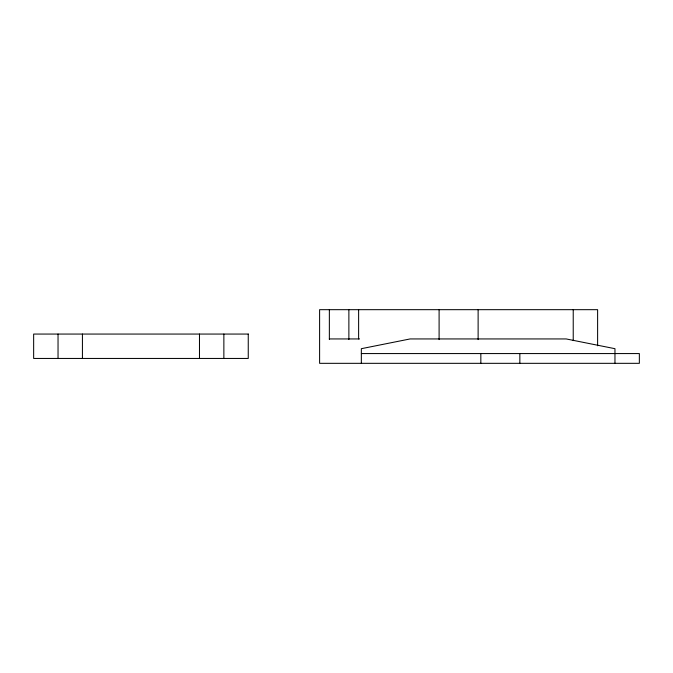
<?xml version="1.0" encoding="UTF-8"?>
<svg xmlns="http://www.w3.org/2000/svg" width="673" height="673" viewBox="0 0 673 673"><rect width="100%" height="100%" fill="white"/><g stroke="black" fill="none" stroke-linecap="round" stroke-linejoin="round"><path stroke-width="1.01" d="M329.358 338.94L359.559 338.94M361.342 353.569L639.35 353.569L639.35 363.327L319.608 363.327L319.608 309.673L597.616 309.673L597.616 345.787M614.962 363.327L614.962 348.69L566.186 338.94L410.109 338.94L361.342 348.69L361.342 363.327M573.228 309.673L573.228 340.631M519.85 353.569L519.85 363.327M480.833 353.569L480.833 363.327M478.124 309.673L478.124 339.596M439.099 309.673L439.099 339.596M358.625 309.673L358.625 338.94M348.875 309.673L348.875 339.537M329.358 309.673L329.358 339.537M223.865 334.06L223.865 358.448M199.477 334.06L199.477 358.448M82.426 334.06L82.426 358.448M58.038 334.06L58.038 358.448M248.253 334.06L33.65 334.06L33.65 358.448L248.253 358.448L248.253 334.06"/></g></svg>
